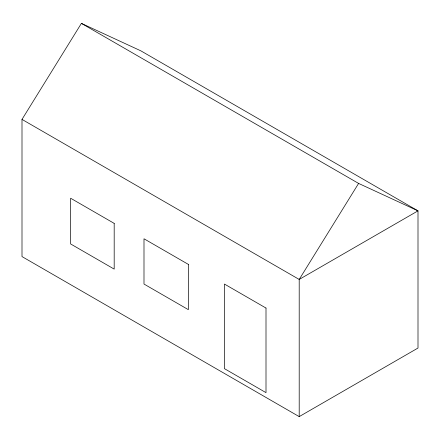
<?xml version="1.0" encoding="UTF-8"?>
<svg xmlns="http://www.w3.org/2000/svg" width="440" height="440" viewBox="0 0 440 440"><rect width="100%" height="100%" fill="white"/><g stroke="black" fill="none" stroke-linecap="round" stroke-linejoin="round"><path stroke-width="0.66" d="M22 119.405L81.4 23.381L140.8 50.815L418 210.854L418 348.034L299.2 416.62L22 256.581L22 119.405L299.2 279.444L418 210.854L358.6 183.42L81.4 23.381M358.6 183.42L299.2 279.444L299.2 416.62M266.002 308.055L224.422 284.048L224.422 368.643L266.002 392.645L266.002 308.055M188.347 264.385L143.996 238.777L143.996 284.048L188.347 309.656L188.347 264.385M114.186 223.377L70.626 198.231L70.626 243.953L114.186 269.104L114.186 223.377"/></g></svg>
